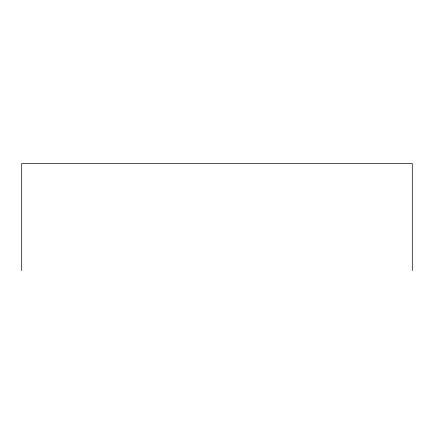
<?xml version="1.0" encoding="UTF-8"?>
<svg xmlns="http://www.w3.org/2000/svg" width="434" height="434" viewBox="0 0 434 434"><rect width="100%" height="100%" fill="white"/><g stroke="black" fill="none" stroke-linecap="round" stroke-linejoin="round"><path stroke-width="0.65" d="M412.3 270.566L412.3 163.434L21.7 163.434L21.7 270.566"/></g></svg>
